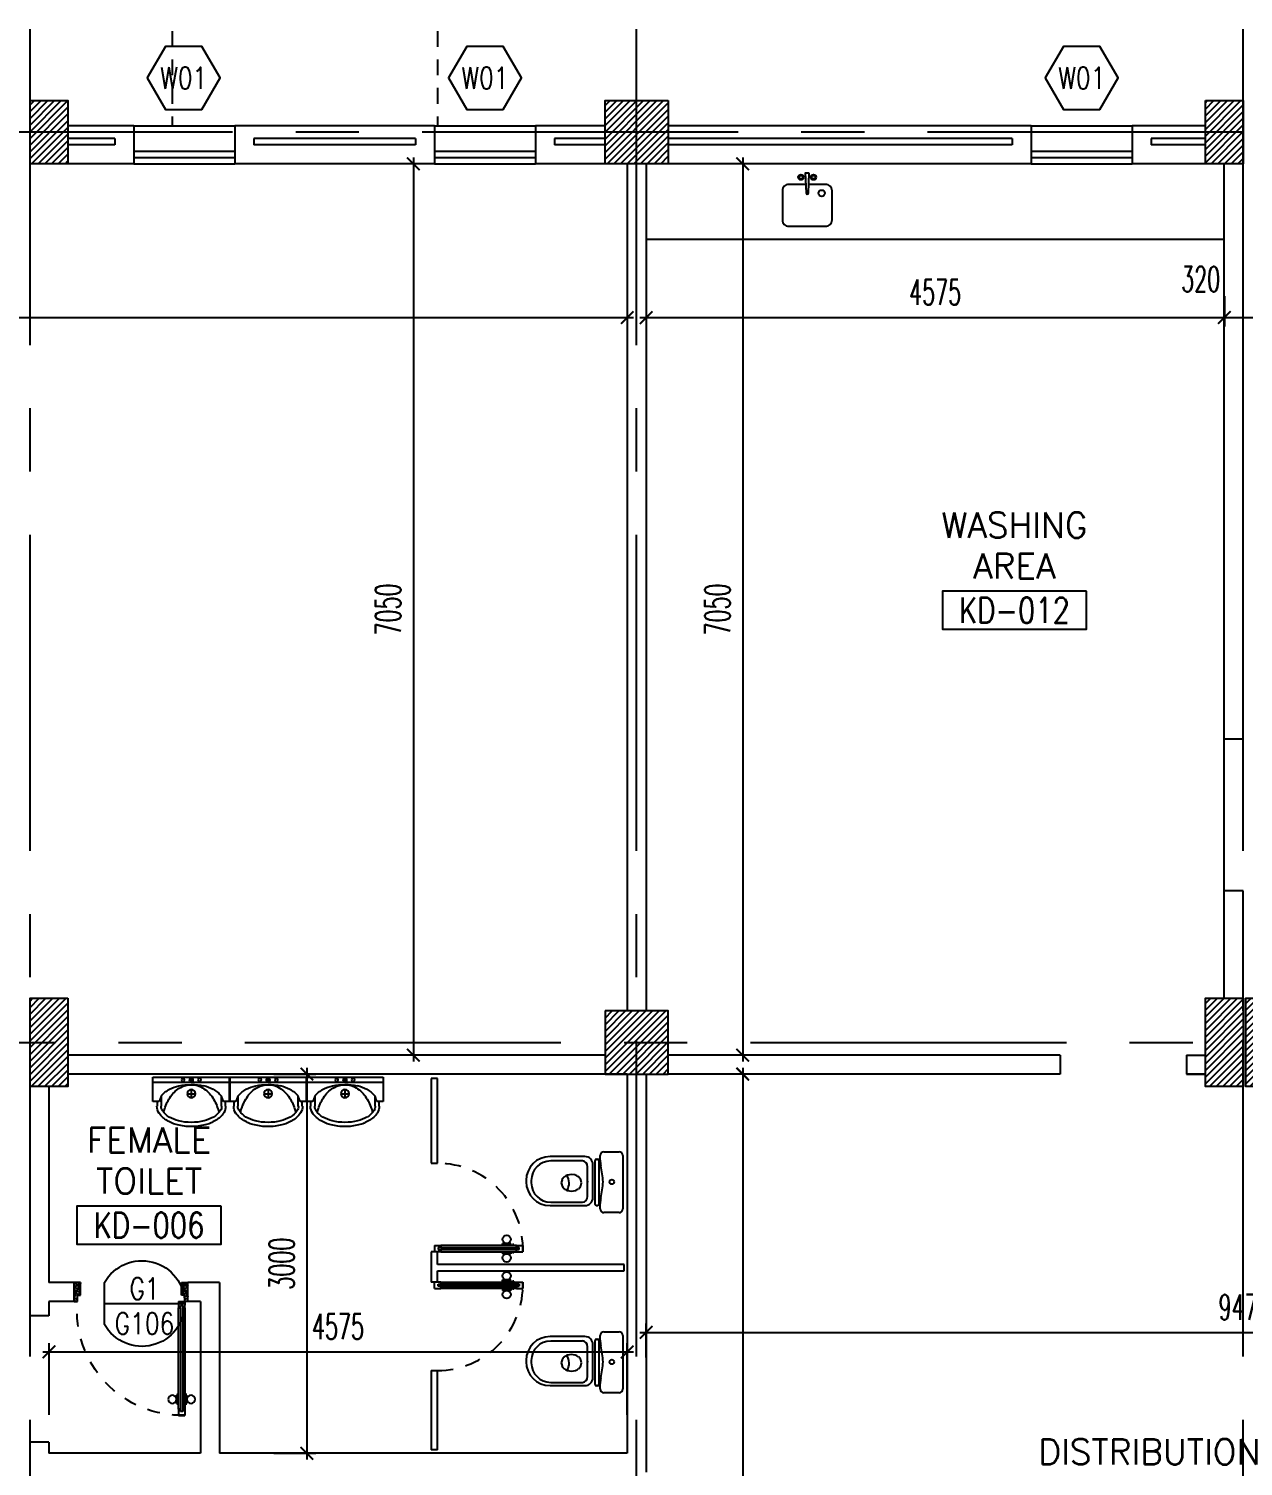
# Model space of a CAD drawing. Extents: x 417866.9 to 417960.2, y 43448 to 43538.2.
# Drawn here: x 417905.91 to 417915.52, y 43515.14 to 43526.51 of the extents above; entities that cross this region are included whole.
import ezdxf
from ezdxf.enums import TextEntityAlignment as Align

# ---------------------------------------------------------------- set-up
doc = ezdxf.new("R2010")
doc.units = 0
doc.header["$MEASUREMENT"] = 0
doc.header["$PDMODE"] = 3
doc.header["$PDSIZE"] = 0.1
for name, pattern in [('CENTERX2', [4, 2.5, -0.5, 0.5, -0.5]), ('HIDDEN', [0.375, 0.25, -0.125]), ('HIDDEN2', [0.1875, 0.125, -0.0625])]:
    doc.linetypes.add(name, pattern=pattern)
doc.layers.get('0').update_dxf_attribs({"linetype": 'CONTINUOUS'})
doc.layers.get('DEFPOINTS').update_dxf_attribs({"linetype": 'CONTINUOUS'})
for name, color, linetype in [('A-JEERI', 3, 'CONTINUOUS'), ('AXES', 11, 'CENTERX2'), ('COL', 2, 'CONTINUOUS'), ('DIM', 4, 'CONTINUOUS'), ('DOOR', 4, 'CONTINUOUS'), ('DOOR-CR', 2, 'CONTINUOUS'), ('DOOR-DIM', 3, 'CONTINUOUS'), ('DOOR-NO', 3, 'CONTINUOUS'), ('EJ', 8, 'CONTINUOUS'), ('HAT', 8, 'CONTINUOUS'), ('HIDDEN', 9, 'HIDDEN2'), ('INSUL', 7, 'CONTINUOUS'), ('ME-FIX', 3, 'CONTINUOUS'), ('PART', 9, 'CONTINUOUS'), ('RM-BOX', 2, 'CONTINUOUS'), ('RM-NAME', 2, 'CONTINUOUS'), ('RM-NO', 2, 'CONTINUOUS'), ('SUNI-FUR', 3, 'CONTINUOUS'), ('WALL', 2, 'CONTINUOUS'), ('WIN', 5, 'CONTINUOUS'), ('WIN-BOX', 3, 'CONTINUOUS'), ('WIN-NO', 5, 'CONTINUOUS')]:
    doc.layers.add(name, color=color, linetype=linetype)
doc.layers.get('EJ').off()
doc.styles.add('ROMANS', font='ROMANS.shx', dxfattribs={"width": 0.6})
doc.dimstyles.new('STANDARD in', dxfattribs={"dimtxt": 0.2, "dimasz": 0.1, "dimexe": 0.07, "dimexo": 0.05, "dimgap": 0.1, "dimtad": 1, "dimdec": 0, "dimlfac": 1000, "dimzin": 0, "dimdsep": 46, "dimtxsty": 'ROMANS', "dimblk": 'ARCHTICK', "dimcen": 0.05, "dimdle": 0.05, "dimclrd": 4, "dimclre": 4, "dimclrt": 2, "dimadec": 0, "dimazin": 0, "dimtfac": 1, "dimtdec": 0, "dimtmove": 2, "dimatfit": 3, "dimfxl": 0, "dimtolj": 1, "dimtzin": 0, "dimarcsym": 0})

# ---------------------------------------------------------------- blocks, each defined once
blk = doc.blocks.new('RM1')
at = {"layer": 'RM-BOX'}
blk.add_lwpolyline([(570, -200), (-570, -200), (-570, -500), (570, -500)], close=True, dxfattribs=at)
at = {"layer": 'RM-NAME', "style": 'ROMANS'}
for tag, p in [('ROOMNAME1', (0, 324)), ('ROOMNAME2', (0, 0))]:
    blk.add_attdef(tag, text='', height=200, dxfattribs=at).set_placement(p, align=Align.MIDDLE)
at = {"layer": 'RM-NO', "style": 'ROMANS', "width": 0.8}
blk.add_attdef('ROOMNO', text='', height=200, dxfattribs=at).set_placement((0, -350), align=Align.MIDDLE)
blk = doc.blocks.new('WW1')
at = {"layer": 'WIN-BOX'}
blk.add_lwpolyline([(144, -250), (289, 0), (144, 250), (-144, 250), (-289, 0), (-144, -250)], close=True, dxfattribs=at)
at = {"layer": 'WIN-NO', "style": 'ROMANS', "width": 0.8}
blk.add_attdef('W00', text='', height=170, dxfattribs=at).set_placement((0, 0), align=Align.MIDDLE)
blk = doc.blocks.new('COL50')
at = {"layer": 'COL'}
blk.add_lwpolyline([(-250, 250), (-250, -250), (250, -250), (250, 250)], close=True, dxfattribs=at)
blk = doc.blocks.new('*X122')
at = {"color": 0}
for p, q in [((215909, 69537), (216372, 70001)), ((215909, 69590), (216319, 70001)), ((215909, 69644), (216266, 70001)), ((215909, 69697), (216213, 70001)), ((215909, 69750), (216160, 70001)), ((215909, 69803), (216107, 70001)), ((215909, 69856), (216054, 70001)), ((215909, 69909), (216001, 70001)), ((215909, 69962), (215948, 70001)), ((215925, 69501), (216409, 69984)), ((215978, 69501), (216409, 69931)), ((216031, 69501), (216409, 69878)), ((216084, 69501), (216409, 69825)), ((216137, 69501), (216409, 69772)), ((216190, 69501), (216409, 69719)), ((216243, 69501), (216409, 69666)), ((216296, 69501), (216409, 69613)), ((216349, 69501), (216409, 69560)), ((216402, 69501), (216409, 69507))]:
    blk.add_line(p, q, dxfattribs=at)
blk = doc.blocks.new('C11')
at = {"layer": 'HAT'}
h = blk.add_hatch(dxfattribs=at)
h.set_pattern_fill('ANSI31', color=256, scale=300, style=0)
h.set_pattern_definition([(45, (-383765.23, -62181), (-26.5165043, 26.5165043), [])])
h.paths.add_polyline_path([(-20, 350), (-20, 700), (-320, 700), (-320, 350)])
h.paths.add_polyline_path([(-320, 0), (-20, 0), (-20, 350), (-320, 350)])
h = blk.add_hatch(dxfattribs=at)
h.set_pattern_fill('ANSI31', color=256, scale=300, style=0)
h.set_pattern_definition([(45, (-383445.23, -62181), (-26.5165043, 26.5165043), [])])
h.paths.add_polyline_path([(300, 350), (300, 700), (0, 700), (0, 350)])
h.paths.add_polyline_path([(0, 0), (300, 0), (300, 350), (0, 350)])
at = {"layer": 'COL'}
for points in [[(-20, 700), (-20, 0), (-320, 0), (-320, 700)], [(300, 700), (300, 0), (0, 0), (0, 700)]]:
    blk.add_lwpolyline(points, close=True, dxfattribs=at)
blk = doc.blocks.new('C-300')
at = {"layer": 'HAT', "linetype": 'ByBlock', "ltscale": 0.3}
h = blk.add_hatch(dxfattribs=at)
h.set_pattern_fill('ANSI31', color=8, scale=300, style=0)
h.set_pattern_definition([(45, (-258496.182, -82361.005), (-26.5165043, 26.5165043), [])])
h.paths.add_polyline_path([(300, 500), (0, 500), (0, 250), (300, 250)])
h.paths.add_polyline_path([(300, 250), (0, 250), (0, 0), (300, 0)])
at = {"layer": 'COL'}
blk.add_lwpolyline([(0, 500), (300, 500), (300, 0), (0, 0)], close=True, dxfattribs=at)
blk = doc.blocks.new('*X140')
at = {"color": 0}
for p, q in [((49339, 55120), (49820, 55601)), ((49339, 55173), (49767, 55601)), ((49339, 55226), (49714, 55601)), ((49339, 55279), (49661, 55601)), ((49339, 55332), (49608, 55601)), ((49339, 55385), (49555, 55601)), ((49339, 55438), (49502, 55601)), ((49339, 55491), (49449, 55601)), ((49339, 55544), (49396, 55601)), ((49339, 55597), (49343, 55601)), ((49373, 55101), (49839, 55567)), ((49426, 55101), (49839, 55514)), ((49480, 55101), (49839, 55461)), ((49533, 55101), (49839, 55408)), ((49586, 55101), (49839, 55355)), ((49639, 55101), (49839, 55302)), ((49692, 55101), (49839, 55249)), ((49745, 55101), (49839, 55196)), ((49798, 55101), (49839, 55143))]:
    blk.add_line(p, q, dxfattribs=at)
blk = doc.blocks.new('DD1')
at = {"layer": 'DOOR-CR'}
blk.add_line((-316, 0), (316, 0), dxfattribs=at)
blk.add_lwpolyline([(-316, -166, 3.820224), (-316, 166)], format="xyb", close=True, dxfattribs=at)
at = {"layer": 'DOOR-NO', "color": 255, "style": 'ROMANS'}
for tag, width, p in [('G', 0.8, (-22, 156)), ('0000', 0.7, (-22, -136))]:
    blk.add_attdef(tag, text='', height=196, dxfattribs=dict(at, width=width)).set_placement(p, align=Align.MIDDLE)
blk = doc.blocks.new('DOOR90')
at = {"layer": 'DOOR', "color": 7, "linetype": 'ByBlock'}
for p, q in [((-150, 0), (0, 0)), ((-150, 0), (-150, -25)), ((0, -50), (-114, 0)), ((0, -50), (-40, 0)), ((0, -50), (0, 0)), ((-1000, -25), (-1050, -25)), ((-1050, -75), (-1050, -25)), ((-1050, -25), (-1050, -75)), ((-1000, -75), (-1050, -75)), ((-1000, -42), (-1020, -42)), ((-1020, -42), (-1020, -58)), ((-1000, -58), (-1020, -58)), ((-1000, -25), (-1000, -42)), ((-1000, -58), (-1000, -75)), ((-878, -18), (-968, -18)), ((-968, -25), (-968, -18)), ((-968, -75), (-968, -82)), ((-878, -82), (-968, -82)), ((-955, -9), (-890, -9)), ((-955, -18), (-955, -9)), ((-955, -18), (-890, -18)), ((-955, -82), (-890, -82)), ((-955, -82), (-955, -91)), ((-955, -91), (-890, -91)), ((-890, -18), (-890, -9)), ((-890, -82), (-890, -91)), ((-878, -25), (-878, -18)), ((-878, -75), (-878, -82)), ((-200, -25), (-150, -25)), ((-200, -42), (-200, -25)), ((-180, -42), (-200, -42)), ((-200, -58), (-180, -58)), ((-200, -75), (-200, -58)), ((-150, -75), (-200, -75)), ((-180, -58), (-180, -42)), ((-150, -25), (-100, -25)), ((-150, -75), (-150, -25)), ((-100, -25), (-100, -50)), ((0, -50), (-100, -37)), ((-100, -50), (0, -50)), ((-150, -875), (-100, -875)), ((-150, -900), (-150, -875)), ((-150, -900), (0, -900)), ((0, -900), (-150, -900)), ((0, -850), (-114, -900)), ((-100, -875), (-100, -850)), ((0, -850), (-100, -863)), ((-100, -850), (0, -850)), ((0, -850), (-40, -900)), ((0, -850), (0, -900))]:
    blk.add_line(p, q, dxfattribs=at)
at = {"layer": 'DOOR', "linetype": 'ByBlock'}
for p, q in [((-200, -25), (-1000, -25)), ((-200, -42), (-1000, -42)), ((-200, -58), (-1000, -58)), ((-1000, -75), (-200, -75))]:
    blk.add_line(p, q, dxfattribs=at)
at = {"layer": 'DOOR', "color": 7, "linetype": 'ByBlock'}
for centre in [(-923, 24), (-923, -124)]:
    blk.add_circle(centre, 32.4, dxfattribs=at)
for centre, radius, start, end in [((0, -50), 154, 161.1053, 166.2858), ((0, -50), 94.4, 148.0182, 180), ((0, -50), 134, 158.1598, 169.28), ((0, -50), 114, 154.0838, 167.3774), ((0, -50), 74.4, 137.7764, 180), ((0, -50), 54.4, 113.2074, 180), ((0, -50), 34.4, 90, 180), ((0, -50), 14.4, 90, 180), ((0, -850), 154, 193.7142, 198.8947), ((0, -850), 134, 190.72, 201.8402), ((0, -850), 94.4, 180, 211.9818), ((0, -850), 74.4, 180, 222.2236), ((0, -850), 54.4, 180, 246.7926), ((0, -850), 34.4, 180, 270), ((0, -850), 14.4, 180, 270)]:
    blk.add_arc(centre, radius, start, end, dxfattribs=at)
at = {"layer": 'DOOR', "linetype": 'HIDDEN', "ltscale": 0.5}
blk.add_arc((-222, -50), 828, 178.2701, 275.003, dxfattribs=at)
blk = doc.blocks.new('3')
at = {"layer": 'SUNI-FUR', "linetype": 'Continuous'}
for p, q in [((-0.304, 0), (-0.304, -0.192)), ((0.304, 0), (-0.304, 0)), ((0.304, -0.192), (0.304, 0)), ((0.304, -0.039), (-0.304, -0.039)), ((0.016, -0.021), (-0.015, -0.021)), ((0, -0.005), (0, -0.037)), ((0, -0.098), (0, -0.162)), ((-0.304, -0.192), (-0.254, -0.192)), ((-0.271, -0.228), (-0.271, -0.192)), ((-0.254, -0.192), (-0.239, -0.15)), ((-0.239, -0.228), (-0.239, -0.15)), ((0.032, -0.13), (-0.032, -0.13)), ((0.239, -0.15), (0.254, -0.192)), ((0.239, -0.15), (0.239, -0.228)), ((0.254, -0.192), (0.304, -0.192)), ((0.271, -0.192), (0.271, -0.228))]:
    blk.add_line(p, q, dxfattribs=at)
for centre, radius in [((-0.065, -0.021), 0.0124), ((0, -0.13), 0.0325), ((0, -0.021), 0.0155), ((0.065, -0.021), 0.0124)]:
    blk.add_circle(centre, radius, dxfattribs=at)
for centre, radius, start, end in [((-0.085, -0.267), 0.193, 117.0377, 142.6695), ((-0.028, -0.365), 0.307, 103.0865, 118.1878), ((0.054, -0.312), 0.27, 118.7422, 143.0578), ((-0.008, -0.528), 0.47, 89.0532, 100.9895), ((-0.012, -0.189), 0.13, 84.8536, 119.4454), ((0, -0.527), 0.469, 78.0637, 90), ((0.003, -0.228), 0.168, 61.4441, 91.1678), ((-0.04, -0.297), 0.25, 35.9608, 60.2764), ((0.034, -0.367), 0.306, 62.9623, 78.0637), ((0.085, -0.267), 0.193, 37.3305, 62.9623), ((0.104, -0.343), 0.328, 144.0392, 163.2739), ((-0.104, -0.343), 0.328, 16.7261, 35.9608), ((-0.191, -0.235), 0.0807, 174.5539, 214.673), ((-0.083, -0.16), 0.212, 214.673, 239.0867), ((-0.187, -0.234), 0.0525, 173.0893, 213.2084), ((-0.083, -0.16), 0.18, 214.673, 239.0867), ((0.204, -0.373), 0.433, 163.2739, 167.375), ((-0.035, -0.081), 0.272, 239.0867, 256.0699), ((0.035, -0.081), 0.272, 283.9301, 300.9133), ((0.089, -0.171), 0.167, 300.9133, 325.327), ((0.089, -0.171), 0.2, 300.9133, 325.327), ((-0.204, -0.373), 0.433, 12.7359, 16.7261), ((0.171, -0.228), 0.068, 325.327, 0), ((0.171, -0.228), 0.101, 325.327, 0), ((-0.035, -0.081), 0.305, 239.0867, 256.0699), ((0, 0.062), 0.452, 256.0699, 270), ((0, 0.062), 0.419, 256.0699, 270), ((0, 0.062), 0.419, 270, 283.9301), ((0, 0.062), 0.452, 270, 283.9301), ((0.035, -0.081), 0.305, 283.9301, 300.9133)]:
    blk.add_arc(centre, radius, start, end, dxfattribs=at)
blk = doc.blocks.new('2')
at = {"layer": 'SUNI-FUR', "linetype": 'Continuous'}
for p, q in [((0.016, 0.724), (-0.003, 0.724)), ((0.014, 0.765), (0.004, 0.765)), ((-0.185, 0.576), (-0.185, 0.3)), ((-0.159, 0.57), (-0.159, 0.32)), ((0.168, 0.32), (0.168, 0.57)), ((0.203, 0.3), (0.203, 0.576)), ((-0.005, 0.487), (-0.029, 0.481)), ((0.019, 0.481), (-0.005, 0.487)), ((-0.065, 0.438), (-0.07, 0.406)), ((-0.07, 0.406), (-0.065, 0.375)), ((0.06, 0.406), (0.055, 0.438)), ((0.057, 0.377), (0.06, 0.406)), ((-0.122, 0.237), (0.009, 0.237)), ((-0.113, 0.279), (0.008, 0.279)), ((-0.029, 0.331), (-0.005, 0.326)), ((-0.005, 0.326), (0.019, 0.331)), ((0.001, 0.279), (0.123, 0.279)), ((0.008, 0.279), (0.001, 0.279)), ((0.009, 0.237), (0.14, 0.237)), ((-0.241, 0.03), (-0.241, 0.15)), ((-0.211, 0.18), (-0.17, 0.18)), ((-0.186, 0.199), (-0.186, 0.208)), ((-0.176, 0.218), (0.172, 0.218)), ((0.172, 0.189), (-0.176, 0.189)), ((0.174, 0.18), (0.211, 0.18)), ((0.174, 0.18), (0.174, 0.18)), ((0.182, 0.208), (0.182, 0.199)), ((0.241, 0.15), (0.241, 0.03)), ((0.211, 0), (-0.211, 0))]:
    blk.add_line(p, q, dxfattribs=at)
blk.add_circle((0.002, 0.087), 0.0184, dxfattribs=at)
for centre, radius, start, end in [((0.004, 0.576), 0.189, 90, 180), ((-0.005, 0.57), 0.154, 90, 180), ((0.014, 0.576), 0.189, 0, 90), ((0.014, 0.57), 0.154, 0, 90), ((0.013, 0.412), 0.082, 141.0758, 161.504), ((0.002, 0.421), 0.0682, 117.1532, 141.0758), ((-0.012, 0.421), 0.0682, 38.9242, 62.8468), ((-0.023, 0.412), 0.082, 18.496, 38.9242), ((0.013, 0.401), 0.082, 198.496, 218.9242), ((-0.007, 0.537), 0.112, 239.4234, 302.9162), ((0.002, 0.392), 0.0682, 218.9242, 242.8468), ((-0.012, 0.392), 0.0682, 297.1532, 321.0758), ((-0.029, 0.406), 0.0901, 321.0758, 341.504), ((-0.122, 0.3), 0.063, 180, 270), ((-0.116, 0.322), 0.0432, 183.5129, 273.5129), ((0.125, 0.322), 0.0432, 266.4871, 356.4871), ((0.14, 0.3), 0.063, 270, 0), ((-0.211, 0.15), 0.03, 90, 180), ((-0.176, 0.208), 0.01, 90, 180), ((-0.176, 0.199), 0.01, 180, 270), ((-0.201, -0.252), 0.433, 79.7535, 85.8109), ((0.075, 1.126), 0.973, 258.1938, 265.7347), ((-0.07, 1.126), 0.973, 274.2653, 281.8062), ((0.206, -0.252), 0.433, 94.1891, 100.2465), ((0.172, 0.208), 0.01, 0, 90), ((0.172, 0.199), 0.01, 270, 0), ((0.211, 0.15), 0.03, 0, 90), ((-0.211, 0.03), 0.03, 180, 270), ((0.211, 0.03), 0.03, 270, 0)]:
    blk.add_arc(centre, radius, start, end, dxfattribs=at)
blk = doc.blocks.new('_ARCHTICK')
at = {"color": 0, "linetype": 'ByBlock', "const_width": 0.15}
blk.add_lwpolyline([(-0.5, -0.5), (0.5, 0.5)], dxfattribs=at)
blk = doc.blocks.new('*D181')
at = {"layer": 'DEFPOINTS', "color": 0}
for p in [(417900.447, 43524.805), (417910.642, 43524.805), (417910.642, 43524.228)]:
    blk.add_point(p, dxfattribs=at)
at = {"layer": 'DIM', "color": 4, "lineweight": -2}
for p, q in [((417900.447, 43524.755), (417900.447, 43524.158)), ((417910.642, 43524.755), (417910.642, 43524.158)), ((417900.397, 43524.228), (417910.692, 43524.228))]:
    blk.add_line(p, q, dxfattribs=at)
at = {"layer": 'DIM', "color": 4, "lineweight": -2, "xscale": 0.1, "yscale": 0.1, "zscale": 0.1, "rotation": 180}
blk.add_blockref('_ARCHTICK', (417900.447, 43524.228), dxfattribs=at)
at = {"layer": 'DIM', "color": 4, "lineweight": -2, "xscale": 0.1, "yscale": 0.1, "zscale": 0.1}
blk.add_blockref('_ARCHTICK', (417910.642, 43524.228), dxfattribs=at)
at = {"layer": 'DIM', "color": 2, "insert": (417905.544, 43524.428), "char_height": 0.2, "attachment_point": 5, "style": 'ROMANS'}
blk.add_mtext('\\A1;10195', dxfattribs=at)
blk = doc.blocks.new('*D182')
at = {"layer": 'DEFPOINTS', "color": 0}
for p in [(417908.988, 43525.444), (417908.95, 43518.394), (417908.988, 43518.394)]:
    blk.add_point(p, dxfattribs=at)
at = {"layer": 'DIM', "color": 4, "lineweight": -2}
for p, q in [((417908.938, 43525.444), (417908.88, 43525.444)), ((417908.95, 43525.494), (417908.95, 43518.344)), ((417908.938, 43518.394), (417908.88, 43518.394))]:
    blk.add_line(p, q, dxfattribs=at)
at = {"layer": 'DIM', "color": 4, "lineweight": -2, "xscale": 0.1, "yscale": 0.1, "zscale": 0.1}
for p, rotation in [((417908.95, 43525.444), 90), ((417908.95, 43518.394), 270)]:
    blk.add_blockref('_ARCHTICK', p, dxfattribs=dict(at, rotation=rotation))
at = {"layer": 'DIM', "color": 2, "insert": (417908.75, 43521.919), "char_height": 0.2, "attachment_point": 5, "rotation": 90, "style": 'ROMANS'}
blk.add_mtext('\\A1;7050', dxfattribs=at)
blk = doc.blocks.new('*D598')
at = {"layer": 'DEFPOINTS', "color": 0}
for p in [(417910.792, 43525.202), (417915.367, 43524.446), (417915.367, 43524.228)]:
    blk.add_point(p, dxfattribs=at)
at = {"layer": 'DIM', "color": 4, "lineweight": -2}
for p, q in [((417910.792, 43525.152), (417910.792, 43524.158)), ((417915.367, 43524.396), (417915.367, 43524.158)), ((417910.742, 43524.228), (417915.417, 43524.228))]:
    blk.add_line(p, q, dxfattribs=at)
at = {"layer": 'DIM', "color": 4, "lineweight": -2, "xscale": 0.1, "yscale": 0.1, "zscale": 0.1, "rotation": 180}
blk.add_blockref('_ARCHTICK', (417910.792, 43524.228), dxfattribs=at)
at = {"layer": 'DIM', "color": 4, "lineweight": -2, "xscale": 0.1, "yscale": 0.1, "zscale": 0.1}
blk.add_blockref('_ARCHTICK', (417915.367, 43524.228), dxfattribs=at)
at = {"layer": 'DIM', "color": 2, "insert": (417913.079, 43524.428), "char_height": 0.2, "attachment_point": 5, "style": 'ROMANS'}
blk.add_mtext('\\A1;4575', dxfattribs=at)
blk = doc.blocks.new('*D599')
at = {"layer": 'DEFPOINTS', "color": 0}
for p in [(417915.687, 43524.519), (417915.367, 43524.333), (417915.687, 43524.228)]:
    blk.add_point(p, dxfattribs=at)
at = {"layer": 'DIM', "color": 4, "lineweight": -2}
for p, q in [((417915.687, 43524.469), (417915.687, 43524.158)), ((417915.367, 43524.283), (417915.367, 43524.158)), ((417915.317, 43524.228), (417915.737, 43524.228))]:
    blk.add_line(p, q, dxfattribs=at)
at = {"layer": 'DIM', "color": 4, "lineweight": -2, "xscale": 0.1, "yscale": 0.1, "zscale": 0.1, "rotation": 180}
blk.add_blockref('_ARCHTICK', (417915.367, 43524.228), dxfattribs=at)
at = {"layer": 'DIM', "color": 4, "lineweight": -2, "xscale": 0.1, "yscale": 0.1, "zscale": 0.1}
blk.add_blockref('_ARCHTICK', (417915.687, 43524.228), dxfattribs=at)
at = {"layer": 'DIM', "color": 2, "insert": (417915.18, 43524.532), "char_height": 0.2, "attachment_point": 5, "style": 'ROMANS'}
blk.add_mtext('\\A1;320', dxfattribs=at)
blk = doc.blocks.new('*D185')
at = {"layer": 'DEFPOINTS', "color": 0}
for p in [(417907.797, 43518.244), (417907.797, 43515.244), (417908.108, 43515.244)]:
    blk.add_point(p, dxfattribs=at)
at = {"layer": 'DIM', "color": 4, "lineweight": -2}
for p, q in [((417907.847, 43518.244), (417908.178, 43518.244)), ((417908.108, 43518.294), (417908.108, 43515.194)), ((417907.847, 43515.244), (417908.178, 43515.244))]:
    blk.add_line(p, q, dxfattribs=at)
at = {"layer": 'DIM', "color": 4, "lineweight": -2, "xscale": 0.1, "yscale": 0.1, "zscale": 0.1}
for p, rotation in [((417908.108, 43518.244), 90), ((417908.108, 43515.244), 270)]:
    blk.add_blockref('_ARCHTICK', p, dxfattribs=dict(at, rotation=rotation))
at = {"layer": 'DIM', "color": 2, "insert": (417907.908, 43516.744), "char_height": 0.2, "attachment_point": 5, "rotation": 90, "style": 'ROMANS'}
blk.add_mtext('\\A1;3000', dxfattribs=at)
blk = doc.blocks.new('*D302')
at = {"layer": 'DEFPOINTS', "color": 0}
for p in [(417911.556, 43525.444), (417911.556, 43518.394), (417911.556, 43518.394)]:
    blk.add_point(p, dxfattribs=at)
at = {"layer": 'DIM', "color": 4, "lineweight": -2}
for p, q in [((417911.506, 43525.444), (417911.486, 43525.444)), ((417911.556, 43525.494), (417911.556, 43518.344)), ((417911.506, 43518.394), (417911.486, 43518.394))]:
    blk.add_line(p, q, dxfattribs=at)
at = {"layer": 'DIM', "color": 4, "lineweight": -2, "xscale": 0.1, "yscale": 0.1, "zscale": 0.1}
for p, rotation in [((417911.556, 43525.444), 90), ((417911.556, 43518.394), 270)]:
    blk.add_blockref('_ARCHTICK', p, dxfattribs=dict(at, rotation=rotation))
at = {"layer": 'DIM', "color": 2, "insert": (417911.356, 43521.919), "char_height": 0.2, "attachment_point": 5, "rotation": 90, "style": 'ROMANS'}
blk.add_mtext('\\A1;7050', dxfattribs=at)
blk = doc.blocks.new('*D303')
at = {"layer": 'DEFPOINTS', "color": 0}
for p in [(417911.916, 43518.244), (417911.556, 43508.969), (417912.399, 43508.969)]:
    blk.add_point(p, dxfattribs=at)
at = {"layer": 'DIM', "color": 4, "lineweight": -2}
for p, q in [((417911.866, 43518.244), (417911.486, 43518.244)), ((417911.556, 43518.294), (417911.556, 43508.919)), ((417912.349, 43508.969), (417911.486, 43508.969))]:
    blk.add_line(p, q, dxfattribs=at)
at = {"layer": 'DIM', "color": 4, "lineweight": -2, "xscale": 0.1, "yscale": 0.1, "zscale": 0.1}
for p, rotation in [((417911.556, 43518.244), 90), ((417911.556, 43508.969), 270)]:
    blk.add_blockref('_ARCHTICK', p, dxfattribs=dict(at, rotation=rotation))
at = {"layer": 'DIM', "color": 2, "insert": (417911.356, 43513.607), "char_height": 0.2, "attachment_point": 5, "rotation": 90, "style": 'ROMANS'}
blk.add_mtext('\\A1;9275', dxfattribs=at)
blk = doc.blocks.new('*D360')
at = {"layer": 'DEFPOINTS', "color": 0}
for p in [(417910.642, 43516.046), (417906.067, 43515.498), (417910.642, 43515.498)]:
    blk.add_point(p, dxfattribs=at)
at = {"layer": 'DIM', "color": 4, "lineweight": -2}
for p, q in [((417906.067, 43515.548), (417906.067, 43516.116)), ((417910.642, 43515.548), (417910.642, 43516.116)), ((417906.017, 43516.046), (417910.692, 43516.046))]:
    blk.add_line(p, q, dxfattribs=at)
at = {"layer": 'DIM', "color": 4, "lineweight": -2, "xscale": 0.1, "yscale": 0.1, "zscale": 0.1, "rotation": 180}
blk.add_blockref('_ARCHTICK', (417906.067, 43516.046), dxfattribs=at)
at = {"layer": 'DIM', "color": 4, "lineweight": -2, "xscale": 0.1, "yscale": 0.1, "zscale": 0.1}
blk.add_blockref('_ARCHTICK', (417910.642, 43516.046), dxfattribs=at)
at = {"layer": 'DIM', "color": 2, "insert": (417908.354, 43516.246), "char_height": 0.2, "attachment_point": 5, "style": 'ROMANS'}
blk.add_mtext('\\A1;4575', dxfattribs=at)
blk = doc.blocks.new('A$C3D1F6B3C')
at = {"layer": 'ME-FIX'}
blk.add_lwpolyline([(0.209, 0.088), (0.343, 0.088, 0.414214), (0.393, 0.138), (0.393, 0.369, 0.414214), (0.343, 0.419), (0.05, 0.419, 0.414214), (0, 0.369), (0, 0.138, 0.414214), (0.05, 0.088), (0.184, 0.088)], format="xyb", dxfattribs=at)
blk.add_lwpolyline([(0.18, 0), (0.212, 0), (0.206, 0.155, 1), (0.186, 0.155)], format="xyb", close=True, dxfattribs=at)
for centre, radius in [((0.082, 0.158), 0.0255), ((0.147, 0.031), 0.0217), ((0.147, 0.031), 0.014), ((0.246, 0.031), 0.0217), ((0.246, 0.031), 0.014)]:
    blk.add_circle(centre, radius, dxfattribs=at)
blk = doc.blocks.new('*D628')
at = {"layer": 'DEFPOINTS', "color": 0}
for p in [(417920.262, 43516.2), (417910.792, 43515.952), (417920.262, 43516.014)]:
    blk.add_point(p, dxfattribs=at)
at = {"layer": 'DIM', "color": 4, "lineweight": -2}
for p, q in [((417910.742, 43516.2), (417920.312, 43516.2)), ((417910.792, 43516.002), (417910.792, 43516.27)), ((417920.262, 43516.064), (417920.262, 43516.27))]:
    blk.add_line(p, q, dxfattribs=at)
at = {"layer": 'DIM', "color": 4, "lineweight": -2, "xscale": 0.1, "yscale": 0.1, "zscale": 0.1, "rotation": 180}
blk.add_blockref('_ARCHTICK', (417910.792, 43516.2), dxfattribs=at)
at = {"layer": 'DIM', "color": 4, "lineweight": -2, "xscale": 0.1, "yscale": 0.1, "zscale": 0.1}
blk.add_blockref('_ARCHTICK', (417920.262, 43516.2), dxfattribs=at)
at = {"layer": 'DIM', "color": 2, "insert": (417915.527, 43516.4), "char_height": 0.2, "attachment_point": 5, "style": 'ROMANS'}
blk.add_mtext('\\A1;9470', dxfattribs=at)

msp = doc.modelspace()

# ---------------------------------------------------------------- hatches: boundary and pattern name
at = {"layer": 'HAT'}
h = msp.add_hatch(dxfattribs=at)
h.set_pattern_fill('ANSI31', color=256, scale=0.3, style=0)
h.set_pattern_definition([(45, (417522.471385, 43455.963322), (-0.0265165043, 0.0265165043), [])])
h.paths.add_polyline_path([(417906.2166, 43518.4943), (417906.2166, 43518.8443), (417905.9166, 43518.8443), (417905.9166, 43518.4943)])
h.paths.add_polyline_path([(417905.9166, 43518.1443), (417906.2166, 43518.1443), (417906.2166, 43518.4943), (417905.9166, 43518.4943)])

# ---------------------------------------------------------------- linework, layer by layer
at = {"layer": 'A-JEERI'}
msp.add_line((417915.3666, 43524.8443), (417910.7916, 43524.8443), dxfattribs=at)
at = {"layer": 'AXES'}
for p, q in [((417910.7166, 43460.01), (417910.7166, 43537.5491)), ((417905.9166, 43460.01), (417905.9166, 43537.1991)), ((417915.5166, 43460.01), (417915.5166, 43537.1991)), ((417959.5194, 43525.6943), (417889.6966, 43525.6943)), ((417867.6171, 43518.4943), (417959.5152, 43518.4943))]:
    msp.add_line(p, q, dxfattribs=at)
at = {"layer": 'COL'}
msp.add_lwpolyline([(417906.2166, 43518.8443), (417906.2166, 43518.1443), (417905.9166, 43518.1443), (417905.9166, 43518.8443)], close=True, dxfattribs=at)
at = {"layer": 'DOOR', "linetype": 'ByBlock'}
for p, q in [((417909.1162, 43516.8882), (417909.1662, 43516.8882)), ((417909.1162, 43516.8882), (417909.1162, 43516.8382)), ((417909.1662, 43516.8712), (417909.1462, 43516.8712)), ((417909.1462, 43516.8712), (417909.1462, 43516.8552)), ((417909.7662, 43516.8882), (417909.1662, 43516.8882)), ((417909.1662, 43516.8882), (417909.1662, 43516.8712)), ((417909.1662, 43516.8712), (417909.7662, 43516.8712)), ((417909.6564, 43516.8954), (417909.6564, 43516.9044)), ((417909.7212, 43516.9044), (417909.6564, 43516.9044)), ((417909.7212, 43516.8954), (417909.6564, 43516.8954)), ((417909.7212, 43516.8954), (417909.7212, 43516.9044)), ((417909.7338, 43516.8882), (417909.7338, 43516.8954)), ((417909.7438, 43516.8954), (417909.7338, 43516.8954)), ((417909.7438, 43516.8882), (417909.7438, 43516.8954)), ((417909.7662, 43516.8712), (417909.7662, 43516.8882)), ((417909.7662, 43516.8882), (417909.8162, 43516.8882)), ((417909.7662, 43516.8712), (417909.7862, 43516.8712)), ((417909.7862, 43516.8552), (417909.7862, 43516.8712)), ((417909.8162, 43516.8382), (417909.8162, 43516.8882)), ((417909.8162, 43516.8882), (417909.8162, 43516.8382)), ((417909.1662, 43516.8382), (417909.1162, 43516.8382)), ((417909.1462, 43516.8552), (417909.1662, 43516.8552)), ((417909.1662, 43516.8552), (417909.7662, 43516.8552)), ((417909.1662, 43516.8552), (417909.1662, 43516.8382)), ((417909.1662, 43516.8382), (417909.7662, 43516.8382)), ((417909.6564, 43516.831), (417909.6564, 43516.822)), ((417909.7212, 43516.831), (417909.6564, 43516.831)), ((417909.7212, 43516.822), (417909.6564, 43516.822)), ((417909.7212, 43516.831), (417909.7212, 43516.822)), ((417909.7338, 43516.8382), (417909.7338, 43516.831)), ((417909.7438, 43516.831), (417909.7338, 43516.831)), ((417909.7438, 43516.8382), (417909.7438, 43516.831)), ((417909.7662, 43516.8382), (417909.7662, 43516.8552)), ((417909.7662, 43516.8552), (417909.7862, 43516.8552)), ((417909.7662, 43516.8382), (417909.8162, 43516.8382)), ((417909.1662, 43516.5989), (417909.1162, 43516.5989)), ((417909.1162, 43516.5489), (417909.1162, 43516.5989)), ((417909.1162, 43516.5489), (417909.1662, 43516.5489)), ((417909.1462, 43516.5819), (417909.1662, 43516.5819)), ((417909.1462, 43516.5659), (417909.1462, 43516.5819)), ((417909.1662, 43516.5659), (417909.1462, 43516.5659)), ((417909.1662, 43516.5989), (417909.7662, 43516.5989)), ((417909.1662, 43516.5819), (417909.1662, 43516.5989)), ((417909.1662, 43516.5819), (417909.7662, 43516.5819)), ((417909.1662, 43516.5659), (417909.7662, 43516.5659)), ((417909.1662, 43516.5489), (417909.1662, 43516.5659)), ((417909.7662, 43516.5489), (417909.1662, 43516.5489)), ((417909.6564, 43516.6061), (417909.6564, 43516.6151)), ((417909.7212, 43516.6151), (417909.6564, 43516.6151)), ((417909.7212, 43516.6061), (417909.6564, 43516.6061)), ((417909.6564, 43516.5417), (417909.6564, 43516.5327)), ((417909.7212, 43516.5417), (417909.6564, 43516.5417)), ((417909.7212, 43516.5327), (417909.6564, 43516.5327)), ((417909.7212, 43516.6061), (417909.7212, 43516.6151)), ((417909.7212, 43516.5417), (417909.7212, 43516.5327)), ((417909.7338, 43516.5989), (417909.7338, 43516.6061)), ((417909.7438, 43516.6061), (417909.7338, 43516.6061)), ((417909.7338, 43516.5489), (417909.7338, 43516.5417)), ((417909.7438, 43516.5417), (417909.7338, 43516.5417)), ((417909.7438, 43516.5989), (417909.7438, 43516.6061)), ((417909.7438, 43516.5489), (417909.7438, 43516.5417)), ((417909.7662, 43516.5989), (417909.7662, 43516.5819)), ((417909.7662, 43516.5989), (417909.8162, 43516.5989)), ((417909.7662, 43516.5819), (417909.7862, 43516.5819)), ((417909.7662, 43516.5659), (417909.7662, 43516.5489)), ((417909.7662, 43516.5659), (417909.7862, 43516.5659)), ((417909.7662, 43516.5489), (417909.8162, 43516.5489)), ((417909.7862, 43516.5819), (417909.7862, 43516.5659)), ((417909.8162, 43516.5989), (417909.8162, 43516.5489)), ((417909.8162, 43516.5489), (417909.8162, 43516.5989))]:
    msp.add_line(p, q, dxfattribs=at)
for centre in [(417909.6888, 43516.9367), (417909.6888, 43516.7897), (417909.6888, 43516.6474), (417909.6888, 43516.5004)]:
    msp.add_circle(centre, 0.0324, dxfattribs=at)
at = {"layer": 'DOOR', "linetype": 'HIDDEN', "ltscale": 0.5}
for centre, start, end in [((417909.1416, 43516.8632), 357.87745, 90.03923), ((417909.1416, 43516.5739), 269.96077, 2.12255)]:
    msp.add_arc(centre, 0.675, start, end, dxfattribs=at)
at = {"layer": 'HIDDEN'}
for p, q in [((417907.0416, 43531.4443), (417907.0416, 43525.7443)), ((417909.1416, 43531.4443), (417909.1416, 43525.7443))]:
    msp.add_line(p, q, dxfattribs=at)
at = {"layer": 'INSUL'}
for p, q in [((417906.5878, 43525.6443), (417906.2166, 43525.6443)), ((417906.5878, 43525.6443), (417906.5878, 43525.5943)), ((417907.6878, 43525.6443), (417907.6878, 43525.5943)), ((417908.9666, 43525.6443), (417907.6878, 43525.6443)), ((417908.9666, 43525.6443), (417908.9666, 43525.5943)), ((417910.4666, 43525.6443), (417910.0666, 43525.6443)), ((417910.0666, 43525.6443), (417910.0666, 43525.5943)), ((417913.6878, 43525.6443), (417910.9666, 43525.6443)), ((417913.6878, 43525.6443), (417913.6878, 43525.5943)), ((417915.2166, 43525.6443), (417914.7878, 43525.6443)), ((417914.7878, 43525.6443), (417914.7878, 43525.5943)), ((417906.5878, 43525.5943), (417906.2166, 43525.5943)), ((417908.9666, 43525.5943), (417907.6878, 43525.5943)), ((417910.4666, 43525.5943), (417910.0666, 43525.5943)), ((417913.6878, 43525.5943), (417910.9666, 43525.5943)), ((417915.2166, 43525.5943), (417914.7878, 43525.5943))]:
    msp.add_line(p, q, dxfattribs=at)
at = {"layer": 'PART'}
for p, q in [((417909.0912, 43518.2083), (417909.0912, 43517.5382)), ((417909.1416, 43518.2083), (417909.0912, 43518.2083)), ((417909.1416, 43517.5382), (417909.1416, 43518.2083)), ((417909.0912, 43517.5382), (417909.1416, 43517.5382)), ((417909.0912, 43516.8382), (417909.0912, 43516.5989)), ((417909.1412, 43516.8382), (417909.0912, 43516.8382)), ((417909.1412, 43516.7382), (417909.1412, 43516.8382)), ((417909.1412, 43516.5989), (417909.1412, 43516.6882)), ((417910.6186, 43516.7382), (417909.1416, 43516.7382)), ((417909.1416, 43516.6882), (417910.6186, 43516.6882)), ((417910.6186, 43516.6882), (417910.6186, 43516.7382)), ((417909.1412, 43516.5989), (417909.0912, 43516.5989)), ((417909.0912, 43515.8989), (417909.0912, 43515.2724)), ((417909.0912, 43515.8989), (417909.1412, 43515.8989)), ((417909.1412, 43515.2724), (417909.1412, 43515.8989)), ((417909.1412, 43515.2724), (417909.0912, 43515.2724))]:
    msp.add_line(p, q, dxfattribs=at)
at = {"layer": 'WALL'}
for p, q in [((417906.7378, 43525.7443), (417906.2166, 43525.7443)), ((417906.7378, 43525.7443), (417906.7378, 43525.4443)), ((417907.5378, 43525.7443), (417907.5378, 43525.4443)), ((417909.1166, 43525.7443), (417907.5378, 43525.7443)), ((417909.1166, 43525.7443), (417909.1166, 43525.4443)), ((417910.4666, 43525.7443), (417909.9166, 43525.7443)), ((417909.9166, 43525.7443), (417909.9166, 43525.4443)), ((417913.8378, 43525.7443), (417910.9666, 43525.7443)), ((417913.8378, 43525.7443), (417913.8378, 43525.4443)), ((417915.2166, 43525.7443), (417914.6378, 43525.7443)), ((417914.6378, 43525.7443), (417914.6378, 43525.4443)), ((417906.7378, 43525.4443), (417906.2166, 43525.4443)), ((417909.1166, 43525.4443), (417907.5378, 43525.4443)), ((417910.4666, 43525.4443), (417909.9166, 43525.4443)), ((417910.6416, 43525.4443), (417910.6416, 43518.7443)), ((417910.7916, 43525.4443), (417910.7916, 43518.7443)), ((417913.8378, 43525.4443), (417910.9666, 43525.4443)), ((417915.2166, 43525.4443), (417914.6378, 43525.4443)), ((417915.3666, 43520.8943), (417915.3666, 43525.4443)), ((417915.5166, 43520.8943), (417915.5166, 43525.4443)), ((417915.5166, 43520.8943), (417915.3666, 43520.8943)), ((417915.3666, 43518.8443), (417915.3666, 43519.6943)), ((417915.5166, 43519.6943), (417915.3666, 43519.6943)), ((417915.5166, 43518.7443), (417915.5166, 43519.6943)), ((417910.4666, 43518.3943), (417906.2166, 43518.3943)), ((417914.0666, 43518.3943), (417910.9666, 43518.3943)), ((417914.0666, 43518.3943), (417914.0666, 43518.2443)), ((417915.0666, 43518.3943), (417915.0666, 43518.2443)), ((417915.0666, 43518.3943), (417915.2166, 43518.3943)), ((417915.0666, 43518.3943), (417915.2166, 43518.3943)), ((417910.6416, 43518.2443), (417906.2166, 43518.2443)), ((417910.6416, 43518.2443), (417910.6416, 43515.2443)), ((417910.7916, 43518.2443), (417910.7916, 43515.0943)), ((417914.0666, 43518.2443), (417910.9666, 43518.2443)), ((417915.0666, 43518.2443), (417915.2166, 43518.2443)), ((417915.0666, 43518.2443), (417915.2166, 43518.2443)), ((417915.2166, 43518.2443), (417915.0666, 43518.2443)), ((417915.5166, 43517.2943), (417915.5166, 43518.2443)), ((417906.0666, 43518.1443), (417906.0666, 43516.5943)), ((417906.2666, 43516.5943), (417906.0666, 43516.5943)), ((417906.2666, 43516.4443), (417906.2666, 43516.5943)), ((417907.4166, 43516.5943), (417907.1666, 43516.5943)), ((417907.1666, 43516.4443), (417907.1666, 43516.5943)), ((417907.4166, 43516.5943), (417907.4166, 43515.2443)), ((417906.0666, 43516.4443), (417906.0666, 43516.3317)), ((417906.2666, 43516.4443), (417906.0666, 43516.4443)), ((417907.2666, 43516.4443), (417907.1666, 43516.4443)), ((417907.2666, 43516.4443), (417907.2666, 43515.2443)), ((417906.0666, 43516.3317), (417905.9166, 43516.3317)), ((417906.0666, 43515.3317), (417905.9166, 43515.3317)), ((417906.0666, 43515.3317), (417906.0666, 43515.2443)), ((417907.2666, 43515.2443), (417906.0666, 43515.2443)), ((417910.6416, 43515.2443), (417907.4166, 43515.2443))]:
    msp.add_line(p, q, dxfattribs=at)
at = {"layer": 'WIN'}
for p, q in [((417906.7378, 43525.7443), (417907.5378, 43525.7443)), ((417909.1166, 43525.7443), (417909.9166, 43525.7443)), ((417913.8378, 43525.7443), (417914.6378, 43525.7443)), ((417906.7378, 43525.5443), (417907.5378, 43525.5443)), ((417909.1166, 43525.5443), (417909.9166, 43525.5443)), ((417913.8378, 43525.5443), (417914.6378, 43525.5443)), ((417906.7378, 43525.4943), (417907.5378, 43525.4943)), ((417906.7378, 43525.4443), (417907.5378, 43525.4443)), ((417909.1166, 43525.4943), (417909.9166, 43525.4943)), ((417909.1166, 43525.4443), (417909.9166, 43525.4443)), ((417913.8378, 43525.4943), (417914.6378, 43525.4943)), ((417913.8378, 43525.4443), (417914.6378, 43525.4443))]:
    msp.add_line(p, q, dxfattribs=at)
at = {"layer": 'WIN', "color": 97}
msp.add_line((417915.3666, 43519.6943), (417915.3666, 43520.8943), dxfattribs=at)

# ---------------------------------------------------------------- block references
at = {"layer": 'COL', "linetype": 'ByBlock', "xscale": 0.001000000047497451, "yscale": 0.0009999999892897904, "zscale": 0.001}
for p in [(417905.9166, 43525.4443), (417915.2166, 43525.4443)]:
    msp.add_blockref('C-300', p, dxfattribs=at)
at = {"layer": 'COL', "yscale": 0.0009999999892897904, "zscale": 0.001}
for p, xscale in [((417910.7166, 43525.6943), -0.001000000047497451), ((417910.7166, 43518.4943), 0.001000000047497451)]:
    msp.add_blockref('COL50', p, dxfattribs=dict(at, xscale=xscale))
at = {"layer": 'DOOR-DIM', "xscale": -0.0009999999892897904, "yscale": 0.0009999999892897904, "zscale": 0.001, "rotation": 270}
msp.add_blockref('DOOR90', (417907.1666, 43516.5943), dxfattribs=at)
at = {"layer": 'DOOR-NO'}
ref = msp.add_blockref('DD1', (417906.8227, 43516.4286), dxfattribs=dict(at, xscale=-0.001000000047497451, yscale=0.0009999999892897904, zscale=0.001, rotation=180))
ref.add_attrib('G', 'G106', dxfattribs={"height": 0.17, "style": 'ROMANS', "width": 0.8}).set_placement((417906.8227, 43516.2703), align=Align.MIDDLE)
ref.add_attrib('000', 'G1', dxfattribs={"height": 0.17, "style": 'ROMANS', "width": 0.8}).set_placement((417906.8227, 43516.5465), align=Align.MIDDLE)
at = {"layer": 'EJ', "color": 2, "linetype": 'ByBlock', "xscale": 0.001000000047497451, "yscale": 0.0009999999892897904, "zscale": 0.001}
msp.add_blockref('C11', (417915.5366, 43518.1443), dxfattribs=at)
at = {"layer": 'HAT', "xscale": 0.001000000047497451, "yscale": 0.0009999999892897904, "zscale": 0.001}
for name, p in [('*X122', (417694.5581, 43455.9433)), ('*X140', (417861.1274, 43463.1433))]:
    msp.add_blockref(name, p, dxfattribs=at)
for p, values in [((417913.7058, 43522.2627), {'ROOMNO': 'KD-012', 'ROOMNAME2': 'AREA', 'ROOMNAME1': 'WASHING'}), ((417906.8584, 43517.3982), {'ROOMNO': 'KD-006', 'ROOMNAME2': 'TOILET', 'ROOMNAME1': 'FEMALE'}), ((417914.7735, 43514.9326), {'ROOMNO': 'KD-013', 'ROOMNAME2': 'AREA', 'ROOMNAME1': 'DISTRIBUTION'})]:
    msp.add_blockref('RM1', p, dxfattribs=at).add_auto_attribs(values)
at = {"layer": 'ME-FIX', "rotation": 180}
msp.add_blockref('A$C3D1F6B3C', (417912.2628, 43525.3691), dxfattribs=at)
at = {"layer": 'SUNI-FUR', "xscale": -1}
for p in [(417907.1927, 43518.2185), (417907.8004, 43518.2185), (417908.4082, 43518.2185)]:
    msp.add_blockref('3', p, dxfattribs=at)
at = {"layer": 'SUNI-FUR', "rotation": 90}
for p in [(417910.6073, 43517.3887), (417910.6073, 43515.9644)]:
    msp.add_blockref('2', p, dxfattribs=at)
at = {"layer": 'WIN-NO', "xscale": 0.001000000047497451, "yscale": 0.0009999999892897904, "zscale": 0.001}
for p in [(417907.1328, 43526.1233), (417909.5166, 43526.1233), (417914.2387, 43526.1233)]:
    msp.add_blockref('WW1', p, dxfattribs=at).add_auto_attribs({'W00': 'W01'})

# ---------------------------------------------------------------- dimensions: what is measured, and where the dimension line sits
at = {"layer": 'DIM'}
for base, p1, p2, picture, middle in [((417908.9497, 43518.3943), (417908.9884, 43525.4443), (417908.9884, 43518.3943), '*D182', (417908.7497, 43521.9193)), ((417911.5562, 43518.3943), (417911.5562, 43525.4443), (417911.5562, 43518.3943), '*D302', (417911.3562, 43521.9193)), ((417908.1075, 43515.2443), (417907.7967, 43518.2443), (417907.7967, 43515.2443), '*D185', (417907.9075, 43516.7443)), ((417911.5562, 43508.9693), (417911.9158, 43518.2443), (417912.3992, 43508.9693), '*D303', (417911.3562, 43513.6068))]:
    dim = msp.add_linear_dim(base=base, p1=p1, p2=p2, angle=90, dimstyle='STANDARD in', dxfattribs=at)
    dim.commit()
    dim.dimension.update_dxf_attribs({"geometry": picture, "text_midpoint": middle})
for base, p1, p2, picture, middle in [((417915.3666, 43524.2281), (417910.7916, 43525.2023), (417915.3666, 43524.446), '*D598', (417913.0791, 43524.4281)), ((417910.6416, 43524.2281), (417900.4466, 43524.8047), (417910.6416, 43524.8047), '*D181', (417905.5441, 43524.4281)), ((417920.2616, 43516.1999), (417910.7916, 43515.952), (417920.2616, 43516.0142), '*D628', (417915.5266, 43516.3999)), ((417910.6416, 43516.0457), (417906.0666, 43515.4977), (417910.6416, 43515.4977), '*D360', (417908.3541, 43516.2457))]:
    dim = msp.add_linear_dim(base=base, p1=p1, p2=p2, dimstyle='STANDARD in', dxfattribs=at)
    dim.commit()
    dim.dimension.update_dxf_attribs({"geometry": picture, "text_midpoint": middle})
dim = msp.add_linear_dim(base=(417915.6866, 43524.2281), p1=(417915.3666, 43524.3326), p2=(417915.6866, 43524.5192), dimstyle='STANDARD in', dxfattribs=at)
dim.commit()
dim.dimension.update_dxf_attribs({"geometry": '*D599', "text_midpoint": (417915.1798, 43524.532), "dimtype": 160})

doc.saveas('drawing.dxf')
